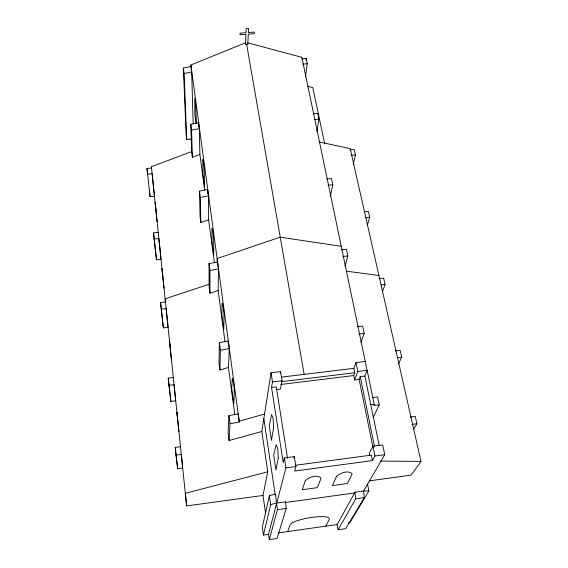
<?xml version="1.0" encoding="UTF-8"?>
<svg xmlns="http://www.w3.org/2000/svg" width="568" height="568" viewBox="0 0 568 568"><rect width="100%" height="100%" fill="white"/><g stroke="black" fill="none" stroke-linecap="round" stroke-linejoin="round"><path stroke-width="0.85" d="M217.175 262.778L217.224 258.483L280.237 237.183L341.261 246.306M217.487 264.617L217.508 262.863M218.147 290.575L218.46 268.891L217.523 261.99L209.024 263.644L209.138 286.577L209.997 293.237L218.147 290.575L225.034 341.915M219.39 342.71L218.999 362.76L219.937 370.009L228.464 367.453L229.302 348.553L228.272 341.013L219.39 342.71L220.377 350.257L219.937 370.009M228.166 343.626L228.237 341.886M229.067 440.519L230.012 423.764L239.291 422.024L238.184 413.873L228.947 415.606L228.052 432.709L229.067 440.519L261.82 431.502L271.035 372.807L280.571 371.649L282.04 380.73L280.457 389.066L276.552 389.541M239.291 422.024L190.883 65.015L245.482 42.785M305.911 60.201L306.145 58.468L301.672 58.816M305.449 76.879L307.267 63.793L306.145 58.468M367.517 484.007L368.888 490.958L363.605 491.022L355.007 492.215L337.2 524.52L338.13 529.738L345.699 528.652L364.315 497.589L363.605 491.022L384.749 454.663L382.718 444.921L373.006 446.207L374.986 455.969L372.445 460.591L294.6 471.057L295.935 466.555L294.323 456.629L284.369 457.95L283.226 462.572L271.539 387.482L272.455 381.895L271.035 372.807M316.873 131.378L318.953 119.145L317.746 113.43L313.124 113.827M280.272 373.282L280.571 371.649M265.583 513.507L262.998 495.445L267.748 471.781L261.82 431.502M330.285 196.535L332.805 184.763L331.499 178.579L326.692 179.034M263.417 535.035L270.695 504.561L276.73 503.056L285.512 501.835L286.215 508.474L277.021 538.492L269.31 539.6L277.433 509.702L275.402 494.174L269.402 495.694L262.309 527.139L263.417 535.035L268.55 534.303L285.931 467.89L284.369 457.95M353.225 164.209L355.454 154.95L354.212 149.505L349.923 149.895M275.224 494.898L275.402 494.174M345.024 266.158L347.829 255.955L346.409 249.238L341.418 249.757M293.897 458.163L294.323 456.629M285.512 501.835L285.306 502.538L354.609 492.932M367.205 225.709L369.704 217.267L368.362 211.41L364.663 211.779M287.749 531.57L290.163 524.583L292.456 522.666L297.085 520.664L304.228 518.754A23.38 4.693 -9.5 0 1 318.953 516.674L325.237 516.688L328.602 517.554L329.44 519.024L325.847 526.138M360.95 342.348L364.187 333.466L362.64 326.131L357.435 326.735M354.56 379.949L357.812 371.493L367.169 370.35L364.855 376.037L360.24 376.605L359.146 379.381L354.56 379.949L353.679 375.547L354.737 372.743L353.85 368.341L355.994 362.554L365.309 361.433M382.413 291.668L385.076 284.49L383.627 278.164L379.019 278.668M247.151 42.678L301.864 57.325L374.262 404.601L373.836 405.516L379.254 404.828L377.585 396.918L372.182 397.593M398.395 364.095L401.704 357.215L400.135 350.357L395.349 350.932M373.155 417.466L379.254 404.828M373.006 446.207L369.278 453.271L369.775 455.756M338.13 529.738L355.717 498.789L355.007 492.215M368.888 490.958L349.774 522.723L348.099 522.965M413.305 429.55L416.919 423.764L415.236 416.401L410.288 417.04M319.237 141.972L350.207 148.646L420.995 461.386L411.104 475.132L369.221 480.876M246.619 44.268L245.426 44.758L245.923 34.321L239.973 34.762L240.044 33.129L246.001 32.688L246.2 28.577L248.599 28.4L248.386 32.511L254.336 32.071L254.237 33.704L248.301 34.144L247.769 44.581L246.619 44.268L304.192 374.639M147.006 168.419L150.073 196.691L154.446 196.272L152.125 173.659L147.581 174.078L147.006 168.419L151.542 168.007L151.415 166.758L191.657 151.564L190.763 124.335L198.58 122.752L199.375 128.602L199.872 154.446L204.665 190.145M191.657 151.564L192.396 157.251L199.872 154.446M200.852 222.557L208.648 219.809L208.52 195.832L207.661 189.492L199.517 191.118L200.05 216.401L200.852 222.557L200.348 197.458L199.517 191.118M209.429 284.17L165.146 298.796L165.501 302.275M239.369 421.136L264.56 414.058M267.748 471.781L185.374 493.308L186.638 505.925L262.998 495.445M191.892 138.968L186.751 139.423L186.098 134.289L183.386 68.068L190.926 66.52L190.883 65.015M186.751 139.423L184.103 73.52L191.672 71.966L190.926 66.52M192.396 157.251L191.53 130.186L199.375 128.602M200.348 197.458L208.52 195.832M209.997 293.237L209.933 270.553L218.46 268.891M220.377 350.257L229.302 348.553M278.71 532.855L337.2 524.52M277.433 509.702L286.215 508.474M355.717 498.789L364.315 497.589M295.452 465.263L371.337 455.117L372.445 460.591M285.931 467.89L295.935 466.555M374.986 455.969L384.749 454.663M177.642 468.621L182.69 467.954L181.327 454.428L176.037 455.117L177.642 468.621L175.249 447.392L180.525 446.711M411.956 424.41L416.919 423.764M272.455 381.895L282.04 380.73M281.132 381.724L354.737 372.743M280.62 384.486L353.679 375.547M271.539 387.482L276.261 386.907L287.578 458.426M170.826 401.399L175.711 400.795L174.071 384.685L168.966 385.303L170.826 401.399L170.208 395.335M397.699 357.698L401.704 357.215M281.281 377.152L353.85 368.341M168.966 385.303L168.242 378.118L173.325 377.507M358.962 334.076L364.187 333.466M163.371 327.864L168.071 327.331L166.168 308.644L161.262 309.184L163.371 327.864L160.588 302.566L165.48 302.034M381.22 284.916L385.076 284.49M342.816 256.488L347.829 255.955M154.155 239L156.477 259.825L161 259.356L158.877 238.524L154.155 239L153.537 232.887L158.238 232.418M365.245 217.714L369.704 217.267M327.984 185.225L332.805 184.763M351.152 155.341L355.454 154.95M314.31 119.55L318.953 119.145M302.779 64.148L307.267 63.793M380.283 461.081L420.995 461.386M370.748 404.437L374.262 404.601M346.622 271.184L378.92 275.494M307.629 86.286L312.798 87.578L324.69 143.839M364.855 376.037L379.175 445.347M360.24 376.605L374.404 445.979M355.994 362.554L357.812 371.493M359.146 379.381L372.977 447.47M263.843 418.595L275.097 494.018M269.402 495.694L270.695 504.561M268.55 534.303L269.31 539.6M196.052 123.171L194.909 114.672L194.725 98.534L195.868 108.112L196.329 123.128M208.648 219.809L214.377 262.515M228.464 367.453L234.783 414.548M183.386 68.068L184.103 73.52M190.763 124.335L191.53 130.186M209.024 263.644L209.933 270.553M228.947 415.606L230.012 423.764M168.242 378.118L170.123 394.469M153.537 232.887L155.873 253.889M155.171 202.989L155.092 202.251L155.909 210.21M162.121 269.779L161.994 268.636L162.718 275.743M151.415 166.758L186.638 505.925M169.633 342.05L169.463 340.438L170.081 346.53M155.327 204.437L157.109 221.761M162.292 271.447L164.017 288.21M169.839 343.967L171.486 360.02M178.941 431.737L176.918 412.141L177.429 417.196M149.519 191.175L150.073 196.691M155.959 254.741L156.477 259.825M160.588 302.566L161.262 309.184M175.249 447.392L176.037 455.117M191.672 71.966L193.177 123.867M198.63 125.358L198.665 127.09M207.675 192.083L207.689 193.809M212.027 229.074L212.013 241.911L213.745 254.784L213.66 239.362L212.929 231.069L212.176 228.421L212.027 229.074M222.131 303.66L221.861 315.134L223.742 329.113C223.877 320.579 224.694 311.598 222.329 303.284L222.131 303.66M273.599 427.597L271.461 440.406L269.267 425.922L271.589 414.534L273.087 418.339L273.599 427.597M278.284 458.142L275.949 470.027L273.684 455.103L276.218 444.659L277.795 448.883L278.284 458.142M232.284 378.586L231.73 388.533L233.767 403.678C234.201 395.711 235.173 385.842 232.284 378.586M202.84 159.551L202.939 174.397L204.537 186.276C204.019 177.677 205.105 167.723 202.84 159.551M305.378 480.507L302.197 489.722L317.32 487.649L321.019 478.384L320.451 477.482C315.503 474.557 309.404 477.148 305.378 480.507M336.597 476.261L332.379 485.583L347.375 483.524L352.103 474.152L351.663 473.243C346.757 470.162 340.693 473.13 336.597 476.261"/></g></svg>
